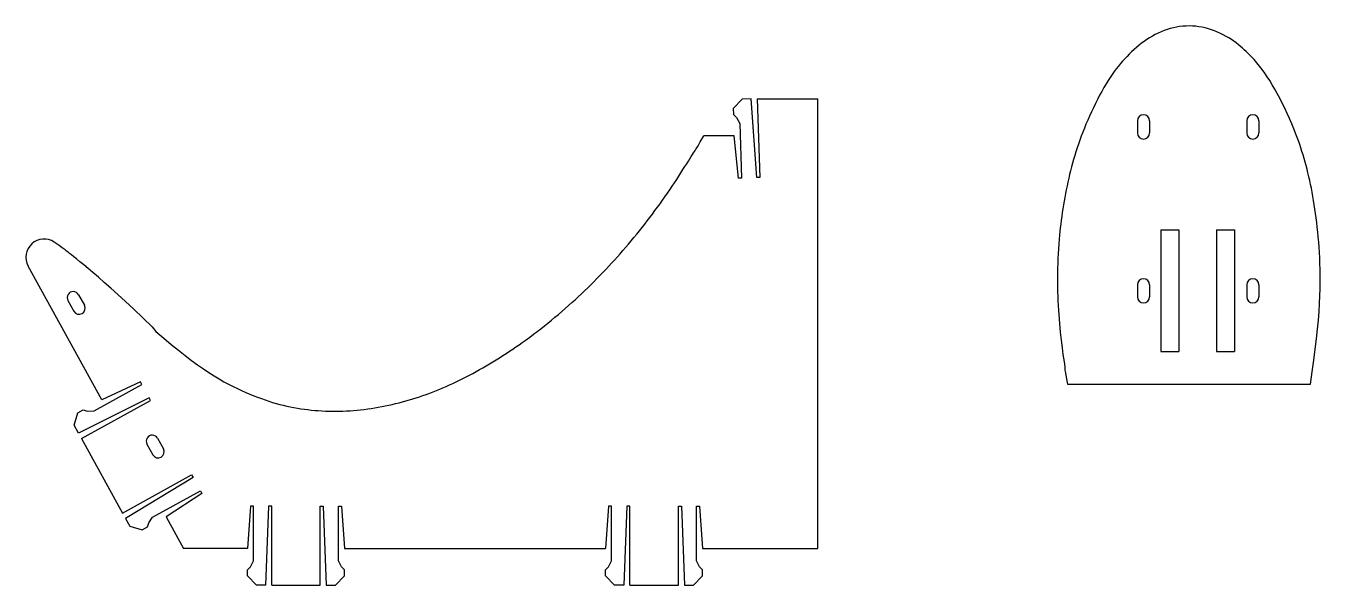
# Model space of a CAD drawing. Header units: inches. Extents: x -8.9 to -0.5, y 3.02 to 6.65.
import ezdxf

# ---------------------------------------------------------------- set-up
doc = ezdxf.new("R2010")
doc.units = ezdxf.units.IN
doc.header["$MEASUREMENT"] = 0

msp = doc.modelspace()

# ---------------------------------------------------------------- linework, layer by layer
at = {"color": 7, "linetype": 'Continuous'}
for p, q in [((-4.2576, 6.1745), (-4.3148, 6.1136)), ((-4.1986, 6.1763), (-4.2576, 6.1745)), ((-4.1631, 5.6653), (-4.1986, 6.1763)), ((-4.1592, 6.1775), (-3.7655, 6.1775)), ((-4.1592, 6.1775), (-4.1434, 5.6659)), ((-3.7655, 3.2594), (-3.7655, 6.1775)), ((-4.3148, 6.1136), (-4.3136, 6.0743)), ((-4.3136, 6.0743), (-4.2933, 6.0552)), ((-4.2933, 6.0552), (-4.2724, 6.0165)), ((-4.2724, 6.0165), (-4.2615, 5.6623)), ((-1.6931, 6.0337), (-1.6931, 5.9549)), ((-1.6144, 6.0337), (-1.6144, 5.9549)), ((-0.9845, 6.0337), (-0.9845, 5.9549)), ((-0.9057, 6.0337), (-0.9057, 5.9549)), ((-4.3093, 5.9365), (-4.5062, 5.9365)), ((-4.2811, 5.6617), (-4.3093, 5.9365)), ((-4.2615, 5.6623), (-4.2811, 5.6617)), ((-4.1434, 5.6659), (-4.1631, 5.6653)), ((-1.5425, 5.3261), (-1.5425, 4.5387)), ((-1.5425, 5.3261), (-1.4244, 5.3261)), ((-1.4244, 5.3261), (-1.4244, 4.5387)), ((-1.1813, 5.3261), (-1.1813, 4.5387)), ((-1.1813, 5.3261), (-1.0632, 5.3261)), ((-1.0632, 5.3261), (-1.0632, 4.5387)), ((-8.4111, 4.2252), (-8.8882, 5.0924)), ((-1.6931, 4.9707), (-1.6931, 4.8919)), ((-1.6144, 4.9707), (-1.6144, 4.8919)), ((-0.9845, 4.9707), (-0.9845, 4.8919)), ((-0.9057, 4.9707), (-0.9057, 4.8919)), ((-8.5613, 4.9065), (-8.5233, 4.8375)), ((-8.6302, 4.8685), (-8.5923, 4.7995)), ((-8.0842, 4.6987), (-8.0595, 4.6679)), ((-1.5425, 4.5387), (-1.4244, 4.5387)), ((-1.1813, 4.5387), (-1.0632, 4.5387)), ((-8.4611, 4.1527), (-8.1507, 4.3235)), ((-8.1601, 4.3408), (-8.4111, 4.2252)), ((-8.1507, 4.3235), (-8.1601, 4.3408)), ((-2.1467, 4.326), (-0.5719, 4.326)), ((-8.1032, 4.2373), (-8.5611, 4.0078)), ((-8.5421, 3.9733), (-8.0937, 4.2201)), ((-8.0937, 4.2201), (-8.1032, 4.2373)), ((-8.5896, 4.0596), (-8.5663, 4.1398)), ((-8.5663, 4.1398), (-8.5318, 4.1588)), ((-8.5318, 4.1588), (-8.5051, 4.151)), ((-8.5051, 4.151), (-8.4611, 4.1527)), ((-8.5611, 4.0078), (-8.5896, 4.0596)), ((-8.5421, 3.9733), (-8.2764, 3.4904)), ((-8.0488, 3.9751), (-8.0109, 3.9062)), ((-8.1178, 3.9372), (-8.0799, 3.8682)), ((-8.2764, 3.4904), (-7.828, 3.7372)), ((-7.8185, 3.7199), (-8.2575, 3.4559)), ((-7.828, 3.7372), (-7.8185, 3.7199)), ((-8.0815, 3.4629), (-7.7711, 3.6337)), ((-7.7616, 3.6164), (-7.9936, 3.4663)), ((-7.7711, 3.6337), (-7.7616, 3.6164)), ((-7.4466, 3.535), (-7.4663, 3.2594)), ((-7.4269, 3.535), (-7.4466, 3.535)), ((-7.4269, 3.1806), (-7.4269, 3.535)), ((-7.3285, 3.535), (-7.3482, 3.0231)), ((-7.3088, 3.535), (-7.3285, 3.535)), ((-7.3088, 3.0231), (-7.3088, 3.535)), ((-6.9939, 3.0231), (-6.9939, 3.535)), ((-6.9939, 3.535), (-6.9742, 3.535)), ((-6.9742, 3.535), (-6.9545, 3.0231)), ((-6.8758, 3.1806), (-6.8758, 3.535)), ((-6.8758, 3.535), (-6.8561, 3.535)), ((-6.8561, 3.535), (-6.8364, 3.2594)), ((-5.1238, 3.535), (-5.1435, 3.2594)), ((-5.1041, 3.535), (-5.1238, 3.535)), ((-5.1041, 3.1806), (-5.1041, 3.535)), ((-5.0057, 3.535), (-5.0254, 3.0231)), ((-4.986, 3.535), (-5.0057, 3.535)), ((-4.986, 3.0231), (-4.986, 3.535)), ((-4.671, 3.0231), (-4.671, 3.535)), ((-4.671, 3.535), (-4.6513, 3.535)), ((-4.6513, 3.535), (-4.6317, 3.0231)), ((-4.5529, 3.1806), (-4.5529, 3.535)), ((-4.5529, 3.535), (-4.5332, 3.535)), ((-4.5332, 3.535), (-4.5135, 3.2594)), ((-8.2575, 3.4559), (-8.229, 3.4042)), ((-8.1065, 3.4266), (-8.0815, 3.4629)), ((-7.9936, 3.4663), (-7.8797, 3.2594)), ((-8.229, 3.4042), (-8.1488, 3.3809)), ((-8.1488, 3.3809), (-8.1143, 3.3999)), ((-8.1143, 3.3999), (-8.1065, 3.4266)), ((-7.4663, 3.2594), (-7.8797, 3.2594)), ((-6.8364, 3.2594), (-5.1435, 3.2594)), ((-4.5135, 3.2594), (-3.7655, 3.2594)), ((-7.4663, 3.1216), (-7.4466, 3.1413)), ((-7.4663, 3.0822), (-7.4663, 3.1216)), ((-7.4466, 3.1413), (-7.4269, 3.1806)), ((-6.8561, 3.1413), (-6.8758, 3.1806)), ((-6.8364, 3.1216), (-6.8561, 3.1413)), ((-6.8364, 3.0822), (-6.8364, 3.1216)), ((-5.1435, 3.1216), (-5.1238, 3.1413)), ((-5.1435, 3.0822), (-5.1435, 3.1216)), ((-5.1238, 3.1413), (-5.1041, 3.1806)), ((-4.5332, 3.1413), (-4.5529, 3.1806)), ((-4.5135, 3.1216), (-4.5332, 3.1413)), ((-4.5135, 3.0822), (-4.5135, 3.1216)), ((-7.4073, 3.0231), (-7.4663, 3.0822)), ((-6.8954, 3.0231), (-6.8364, 3.0822)), ((-5.0844, 3.0231), (-5.1435, 3.0822)), ((-4.5726, 3.0231), (-4.5135, 3.0822)), ((-7.3482, 3.0231), (-7.4073, 3.0231)), ((-7.3088, 3.0231), (-6.9939, 3.0231)), ((-6.9545, 3.0231), (-6.8954, 3.0231)), ((-5.0254, 3.0231), (-5.0844, 3.0231)), ((-4.986, 3.0231), (-4.671, 3.0231)), ((-4.6317, 3.0231), (-4.5726, 3.0231))]:
    msp.add_line(p, q, dxfattribs=at)
for centre, radius, start, end in [((-1.6538, 6.0337), 0.0394, 360, 180), ((-0.9451, 6.0337), 0.0394, 0, 180), ((-1.6538, 5.9549), 0.0394, 180, 0), ((-0.9451, 5.9549), 0.0394, 180, 0), ((-8.7847, 5.1493), 0.1181, 56.38747, 208.81977), ((-1.6538, 4.9707), 0.0394, 0, 180), ((-0.9451, 4.9707), 0.0394, 0, 180), ((-8.5958, 4.8875), 0.0394, 28.81977, 208.81977), ((-1.6538, 4.8919), 0.0394, 180, 0), ((-0.9451, 4.8919), 0.0394, 180, 0), ((-8.5578, 4.8185), 0.0394, 208.81977, 28.81977), ((-8.0833, 3.9562), 0.0394, 28.81977, 208.81977), ((-8.0454, 3.8872), 0.0394, 208.81977, 28.81977)]:
    msp.add_arc(centre, radius, start, end, dxfattribs=at)
for points, knots in [([(-0.5719, 4.326), (-0.5028, 4.7691), (-0.502, 5.2188), (-0.5691, 5.6613), (-0.6697, 5.9847), (-0.8226, 6.2866), (-0.9227, 6.4213), (-1.0444, 6.5391), (-1.1911, 6.6263), (-1.3572, 6.6603), (-1.524, 6.6277), (-1.6708, 6.5417), (-1.7933, 6.4241), (-1.8953, 6.2876), (-2.0482, 5.9864), (-2.1491, 5.6628), (-2.2165, 5.2198), (-2.2157, 4.7689), (-2.1467, 4.326), (-2.1745, 4.4731), (-2.1467, 4.326)], [0, 0, 0, 0, 0.082979, 0.166185, 0.249003, 0.311663, 0.374275, 0.405341, 0.436681, 0.468247, 0.499616, 0.531069, 0.562553, 0.593977, 0.625497, 0.688007, 0.750723, 0.833638, 0.917066, 1, 1, 1, 1]), ([(-8.0595, 4.6679), (-7.7796, 4.4241), (-7.4559, 4.2434), (-7.1005, 4.1483), (-6.7296, 4.146), (-6.3674, 4.2272), (-6.0282, 4.3716), (-5.6512, 4.6071), (-5.3121, 4.8891), (-5.0063, 5.2088), (-4.7354, 5.5598), (-4.5062, 5.9365), (-4.5797, 5.809), (-4.5062, 5.9365)], [0, 0, 0, 0, 0.083749, 0.167374, 0.25036, 0.334029, 0.417768, 0.500938, 0.601213, 0.700701, 0.800501, 0.900517, 1, 1, 1, 1]), ([(-8.0842, 4.6987), (-8.422, 5.0239), (-8.7194, 5.2477), (-8.6181, 5.1756), (-8.7194, 5.2477)], [0, 0, 0, 0, 0.557509, 1, 1, 1, 1])]:
    msp.add_open_spline(points, degree=3, knots=knots, dxfattribs=at)

doc.saveas('drawing.dxf')
